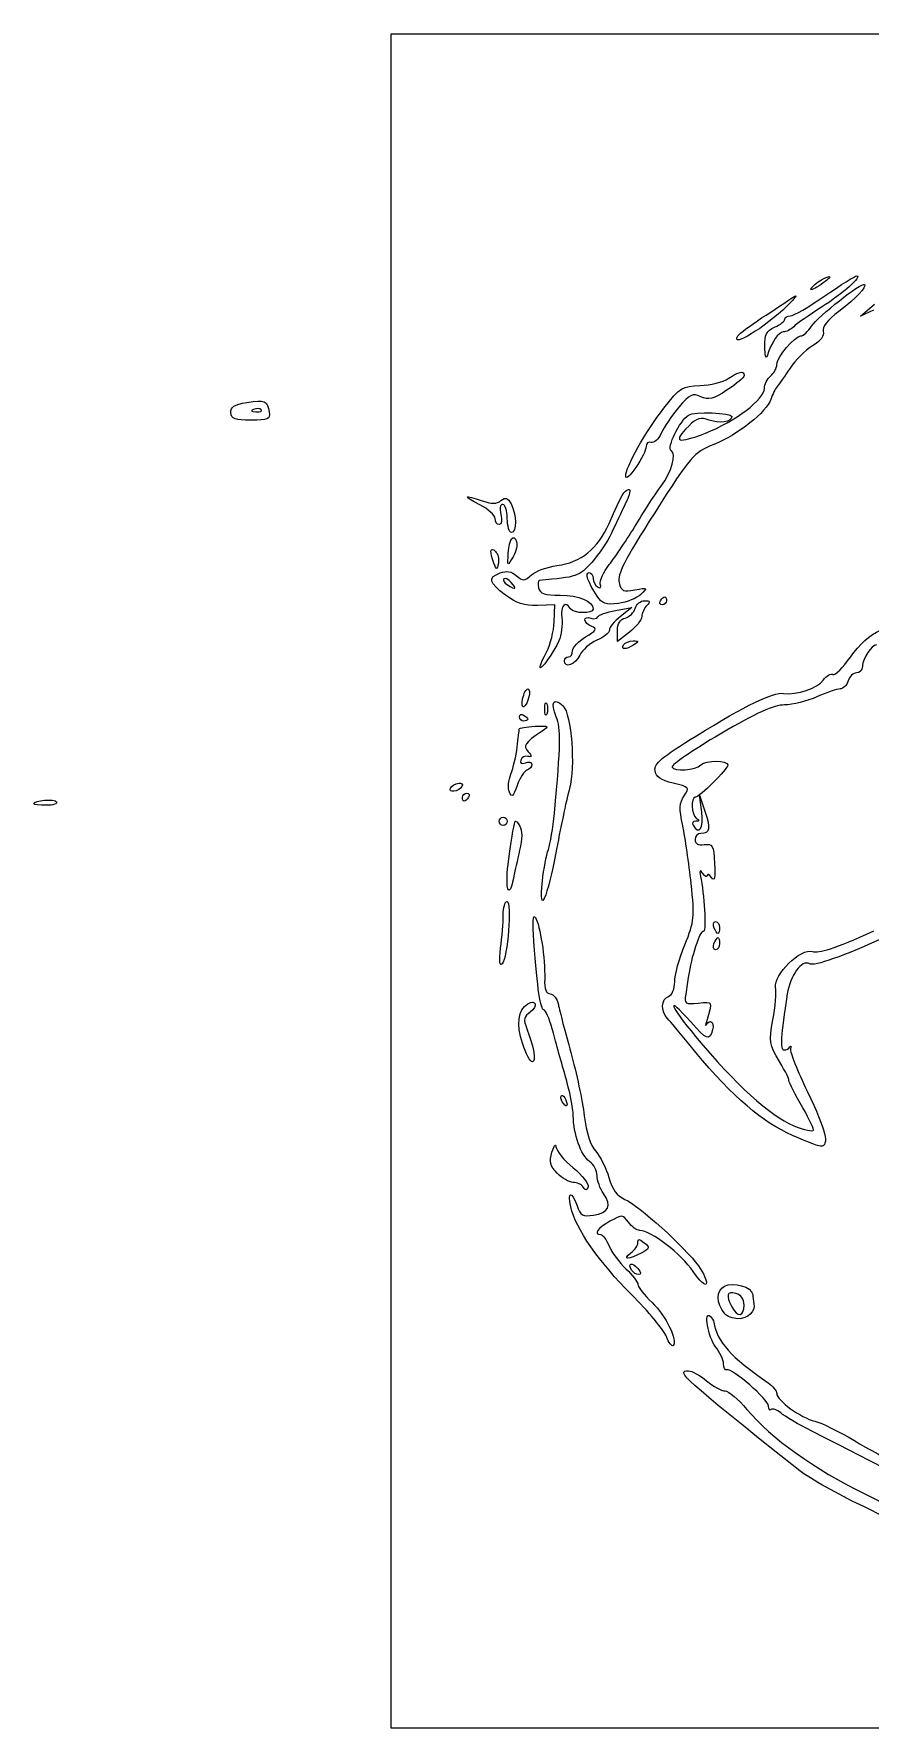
# Model space of a CAD drawing. Extents: x 59 to 440, y 155 to 814.
# Drawn here: x 59.3 to 213.4, y 155.4 to 467.2 of the extents above; entities that cross this region are included whole.
import ezdxf

# ---------------------------------------------------------------- set-up
doc = ezdxf.new("R2010")
doc.units = 0
doc.layers.add('Layer_1', color=7, linetype='CONTINUOUS')

msp = doc.modelspace()

# ---------------------------------------------------------------- linework, layer by layer
at = {"layer": 'Layer_1', "color": 7}
for points in [[(125.144787, 467.199269), (436.955811, 467.199269), (436.955811, 155.388246), (125.144787, 155.388246)], [(202.48685, 420.382602)], [(189.009777, 411.61286)], [(193.950714, 409.590198)], [(95.61346, 397.491732)], [(168.328766, 385.768403)], [(146.701633, 371.610652)], [(147.262102, 366.220545)], [(174.719452, 362.880652)], [(149.353126, 344.816079)], [(148.780891, 341.515219)], [(153.410632, 342.948161)], [(135.999584, 328.127556)], [(138.255137, 326.706832)], [(145.0217, 322.277074)], [(184.597328, 302.713682)], [(184.597396, 299.760746)], [(145.300034, 298.940967)], [(149.309776, 281.421581)], [(190.132157, 233.233087)]]:
    msp.add_lwpolyline(points, close=True, dxfattribs=at)
for points in [[(213.955447, 416.366702), (211.559644, 415.233694), (214.144007, 417.464022)], [(101.211265, 398.023512), (101.211265, 398.02371)], [(146.525624, 378.01423), (146.525372, 378.014287)], [(144.059786, 369.77074), (144.059675, 369.769691)], [(155.143962, 359.00538), (155.254173, 362.143446), (152.058436, 362.024957)], [(163.065872, 363.744454), (163.065872, 363.744567)], [(166.449152, 361.070731), (169.456527, 361.598825), (167.388942, 359.971512)], [(169.038992, 357.103106), (166.825097, 355.385906), (166.825097, 357.356778)], [(167.95264, 354.759987), (167.952889, 354.759987)], [(152.540337, 350.636117), (152.540084, 350.636769)], [(157.051157, 351.807137), (157.051157, 351.807024)], [(146.90075, 327.64303), (146.90092, 327.642917)], [(59.311763, 325.513587), (59.311763, 325.513417)], [(182.333103, 323.940501), (181.920983, 327.078085), (182.91994, 324.125093)], [(146.668269, 314.340945), (146.670769, 314.340945)], [(152.998021, 311.259969), (152.997891, 311.259969)], [(156.644473, 270.649276), (156.64432, 270.649276)], [(160.527722, 254.949165), (160.527722, 254.948939)], [(169.268587, 242.832387), (169.268587, 242.836526)], [(169.425266, 239.643241), (169.425595, 239.643241)], [(186.57337, 231.658101), (186.573634, 231.658101)], [(175.818813, 227.486041), (175.818776, 227.486353)]]:
    msp.add_lwpolyline(points, dxfattribs=at)
for points in [[(202.48685, 420.382602), (203.023247, 421.234809), (205.920839, 422.95371), (205.920839, 422.419663)], [(202.574228, 413.401323), (203.777164, 415.204044), (211.825675, 421.555493), (212.307559, 421.082306)], [(205.920839, 422.419663), (205.920839, 422.249017), (205.033363, 421.538513), (203.948668, 420.840595)], [(210.896447, 422.678154), (212.035785, 422.678154), (208.320741, 419.363036), (204.41717, 416.896356)], [(205.023195, 418.986935), (207.967334, 421.017109), (210.610242, 422.678154), (210.896447, 422.678154)], [(212.307559, 421.082306), (212.766384, 420.631767), (210.878277, 418.648876), (207.588013, 416.125899)], [(193.377291, 414.917376), (195.520805, 416.324069), (198.120487, 418.04263), (199.154276, 418.736296)], [(199.154276, 418.736296), (200.188069, 419.429962), (199.680503, 418.681587), (198.026481, 417.072387)], [(198.660453, 415.295717), (199.215839, 415.295717), (202.079092, 416.956791), (205.023195, 418.986935)], [(203.948668, 420.840595), (202.863974, 420.142791), (202.206158, 419.936655), (202.48685, 420.382602)], [(198.026481, 417.072387), (194.015166, 413.170696), (187.511879, 409.233061), (189.009777, 411.61286)], [(189.009777, 411.61286), (189.268551, 412.023628), (191.233712, 413.510683), (193.377291, 414.917376)], [(197.650607, 414.676006), (197.650607, 415.016844), (198.105035, 415.295717), (198.660453, 415.295717)], [(204.41717, 416.896356), (202.142823, 415.459219), (199.834954, 413.846759), (199.288522, 413.313052)], [(207.588013, 416.125899), (205.478382, 414.508224), (204.493164, 413.239493), (204.730696, 412.446104)], [(193.950714, 409.590198), (193.902157, 411.872854), (194.230154, 412.525899), (195.770962, 413.215342)], [(197.348, 412.342753), (196.468498, 412.342753), (195.264643, 410.545219), (194.381629, 407.913335)], [(195.770962, 413.215342), (196.804752, 413.677843), (197.650607, 414.33514), (197.650607, 414.676006)], [(196.17065, 406.342517), (196.197012, 407.730501), (199.462388, 411.604356), (200.604549, 411.604356)], [(199.288522, 413.313052), (198.742056, 412.77943), (197.868849, 412.342753), (197.348, 412.342753)], [(200.604549, 411.604356), (201.02838, 411.604356), (201.914705, 412.412939), (202.574228, 413.401323)], [(204.730696, 412.446104), (204.965858, 411.661106), (204.257013, 410.715978), (202.715657, 409.758746)], [(194.381629, 407.913335), (194.177279, 407.304255), (193.983384, 408.059036), (193.950714, 409.590198)], [(202.715657, 409.758746), (201.407992, 408.946734), (199.570136, 407.11955), (198.63146, 405.698457)], [(195.019143, 404.221975), (195.639406, 404.72742), (196.157563, 405.681647), (196.17065, 406.342517)], [(198.63146, 405.698457), (197.692753, 404.277307), (196.621997, 402.75686), (196.251894, 402.319644)], [(175.376021, 398.315934), (178.38379, 402.147468), (178.759108, 402.382176), (182.037563, 402.481332)], [(182.037563, 402.481332), (183.948401, 402.538592), (186.288313, 403.120488), (187.237451, 403.773279)], [(190.132157, 404.319969), (190.132157, 403.967877), (188.734527, 402.7716), (187.026355, 401.661638)], [(187.237451, 403.773279), (189.161603, 405.096661), (190.132157, 405.27995), (190.132157, 404.319969)], [(193.891382, 401.974356), (193.891382, 402.705099), (194.398883, 403.716529), (195.019143, 404.221975)], [(196.251894, 402.319644), (195.881822, 401.882428), (195.348674, 400.812009), (195.067063, 399.940923)], [(95.61346, 397.491732), (95.53015, 398.573178), (96.185605, 398.988765), (98.561203, 399.361805)], [(98.561203, 399.361805), (101.92284, 399.889616), (102.349324, 399.703011), (102.682593, 397.558658)], [(182.169513, 400.426866), (180.624189, 401.118236), (180.147915, 400.88846), (178.115329, 398.471187)], [(187.026355, 401.661638), (184.451604, 399.988573), (183.621132, 399.777449), (182.169513, 400.426866)], [(183.012647, 393.716381), (188.494767, 395.852117), (193.891382, 399.948605), (193.891382, 401.974356)], [(195.067063, 399.940923), (194.32338, 397.639928), (189.027816, 393.45205), (184.565809, 391.636091)], [(99.314595, 396.101254), (96.333233, 396.101254), (95.701952, 396.338513), (95.61346, 397.491732)], [(99.770241, 398.08182), (99.170444, 397.845978), (99.348576, 397.671222), (100.224473, 397.635761)], [(102.682593, 397.558658), (102.881018, 396.279751), (102.468747, 396.101254), (99.314595, 396.101254)], [(101.211265, 398.02371), (100.961334, 398.269191), (100.312965, 398.295269), (99.770241, 398.08182)], [(100.224473, 397.635761), (101.017029, 397.60628), (101.461093, 397.77806), (101.211265, 398.023512)], [(168.328766, 385.768403), (168.328766, 387.513468), (171.931408, 393.927846), (175.376021, 398.315934)], [(178.115329, 398.471187), (176.848631, 396.964687), (175.397409, 394.81475), (174.890497, 393.693534)], [(176.687949, 390.510652), (175.85879, 391.013858), (178.297396, 395.991326), (179.881455, 397.029232)], [(179.881455, 397.029232), (180.937945, 397.721395), (187.876604, 397.510951), (187.876604, 396.786586)], [(183.696732, 396.118063), (182.108245, 396.711071), (181.474404, 396.526167), (179.94407, 395.023493)], [(187.876604, 396.786586), (187.876604, 395.774986), (185.593759, 395.409827), (183.696732, 396.118063)], [(174.890497, 393.693534), (174.383589, 392.57229), (173.545639, 391.814391), (173.028402, 392.009301)], [(179.94407, 395.023493), (176.931317, 392.065285), (177.811807, 391.690233), (183.012647, 393.716381)], [(172.087957, 391.24029), (172.087957, 390.62245), (171.242169, 388.894762), (170.208346, 387.400876)], [(173.028402, 392.009301), (172.511164, 392.204324), (172.087957, 391.858214), (172.087957, 391.24029)], [(184.565809, 391.636091), (180.846468, 390.122391), (180.440121, 389.653115), (173.679922, 379.064608)], [(174.828835, 383.920469), (176.844008, 386.620271), (177.758246, 389.861178), (176.687949, 390.510652)], [(170.208346, 387.400876), (169.174585, 385.907102), (168.328766, 385.172447), (168.328766, 385.768403)], [(170.249312, 376.907216), (171.858855, 379.546384), (173.919651, 382.702394), (174.828835, 383.920469)], [(141.450613, 380.547893), (138.256415, 382.203666), (138.421984, 382.455496), (141.918032, 381.258765)], [(144.270045, 377.996655), (144.270045, 378.596041), (143.001283, 379.744016), (141.450613, 380.547893)], [(141.918032, 381.258765), (143.69449, 380.650734), (144.571275, 380.662809), (145.361072, 381.306387)], [(145.692014, 380.59818), (145.178546, 380.59818), (145.039774, 379.889745), (145.330404, 378.752542)], [(145.361072, 381.306387), (146.199447, 381.989594), (146.588607, 381.861836), (147.224974, 380.694274)], [(146.525372, 378.014287), (146.525372, 379.435436), (146.150382, 380.59818), (145.692014, 380.59818)], [(147.224974, 380.694274), (148.239383, 378.833046), (148.273328, 375.430394), (147.277443, 375.430394)], [(165.271839, 377.077946), (167.75843, 382.688476), (167.974739, 383.065909), (168.870807, 383.359153)], [(168.323063, 380.819282), (167.576131, 379.276441), (166.39996, 376.794028), (165.709278, 375.302721)], [(168.870807, 383.359153), (169.316382, 383.50542), (169.069912, 382.362094), (168.323063, 380.819282)], [(145.036199, 376.906961), (144.614829, 376.906961), (144.270045, 377.397326), (144.270045, 377.996655)], [(145.330404, 378.752542), (145.602643, 377.688274), (145.478004, 376.906961), (145.036199, 376.906961)], [(147.277443, 375.430394), (146.863947, 375.430394), (146.525624, 376.593109), (146.525624, 378.01423)], [(173.679922, 379.064608), (168.07733, 370.289112), (166.752411, 367.694702), (167.12642, 366.231458)], [(146.701633, 371.610652), (146.864625, 374.238), (147.633452, 375.292715), (148.245024, 373.727877)], [(155.67728, 369.332419), (160.087989, 369.90343), (163.208455, 372.422551), (165.271839, 377.077946)], [(165.709278, 375.302721), (165.018597, 373.811414), (163.380124, 371.398422), (162.068196, 369.940422)], [(165.303615, 369.524806), (166.414187, 370.945871), (168.639766, 374.267991), (170.249312, 376.907216)], [(144.059675, 369.769691), (143.221921, 371.861178), (143.358497, 372.929641), (144.340447, 371.965578)], [(144.340447, 371.965578), (144.792746, 371.521474), (145.036477, 370.541424), (144.882091, 369.787748)], [(147.583959, 370.963672), (146.550954, 369.158117), (146.549611, 369.159109), (146.701633, 371.610652)], [(148.245024, 373.727877), (148.450337, 373.202164), (148.152869, 371.958321), (147.583959, 370.963672)], [(146.190501, 363.907672), (143.083483, 366.234576), (142.871766, 367.116123), (145.209875, 367.990583)], [(144.882091, 369.787748), (144.611495, 368.466009), (144.581978, 368.465443), (144.059786, 369.77074)], [(145.209875, 367.990583), (146.402708, 368.436699), (147.289462, 368.287087), (148.217216, 367.483238)], [(150.978297, 367.626954), (151.773216, 368.333348), (153.887769, 369.100743), (155.67728, 369.332419)], [(162.068196, 369.940422), (159.725265, 367.336687), (159.355261, 367.209128), (152.422736, 366.613795)], [(163.065872, 363.744567), (161.360912, 366.344731), (160.775254, 368.048324), (161.586405, 368.048324)], [(161.586405, 368.048324), (161.986618, 368.048324), (162.313985, 367.569609), (162.313985, 366.98451)], [(163.648545, 365.915339), (163.448476, 366.479433), (164.193009, 368.103657), (165.303615, 369.524806)], [(145.876116, 366.918633), (145.636333, 366.683357), (145.938762, 366.182447), (146.547116, 365.804731)], [(147.262102, 366.220545), (146.739056, 366.839433), (146.115351, 367.15354), (145.876116, 366.918633)], [(146.547116, 365.804731), (148.138787, 364.816403), (148.346734, 364.937301), (147.262102, 366.220545)], [(148.217216, 367.483238), (149.407328, 366.452079), (149.670998, 366.465883), (150.978297, 367.626954)], [(152.422736, 366.613795), (152.151177, 366.593953), (152.089367, 365.970898), (152.284632, 365.236951)], [(152.284632, 365.236951), (152.565715, 364.181159), (153.401703, 363.902428), (156.286077, 363.902428)], [(162.313985, 366.98451), (162.313985, 366.399439), (162.696257, 365.688765), (163.163384, 365.405272)], [(163.163384, 365.405272), (163.681311, 365.09108), (163.870662, 365.289619), (163.648545, 365.915339)], [(167.12642, 366.231458), (167.540508, 364.611487), (167.878928, 364.453228), (170.026211, 364.874882)], [(170.026211, 364.874882), (172.353399, 365.331912), (172.400301, 365.29645), (171.124223, 364.043424)], [(152.058436, 362.024957), (149.621536, 361.934532), (148.2282, 362.381499), (146.190501, 363.907672)], [(156.286077, 363.902428), (159.709637, 363.902428), (162.314271, 362.783792), (162.314271, 361.313348)], [(158.179136, 361.40349), (157.202714, 362.954835), (156.323401, 362.041569), (156.579826, 359.742472)], [(166.992469, 362.379572), (164.665281, 362.084032), (164.003596, 362.314658), (163.065872, 363.744454)], [(171.124223, 364.043424), (170.391098, 363.323622), (168.531758, 362.57485), (166.992469, 362.379572)], [(170.06849, 361.472372), (170.274484, 362.246939), (171.05036, 362.880652), (171.792045, 362.880652)], [(172.23834, 361.99474), (171.742156, 361.507493), (171.317378, 360.593915), (171.294517, 359.964539)], [(171.792045, 362.880652), (172.840856, 362.880652), (172.940074, 362.683644), (172.23834, 361.99474)], [(175.051114, 362.142397), (174.613181, 362.142397), (174.464014, 362.474391), (174.719452, 362.880652)], [(174.719452, 362.880652), (174.975279, 363.286658), (175.333286, 363.61885), (175.515647, 363.61885)], [(175.847309, 362.880652), (175.847309, 362.474561), (175.489016, 362.142397), (175.051114, 362.142397)], [(175.515647, 363.61885), (175.698028, 363.61885), (175.847309, 363.286517), (175.847309, 362.880652)], [(153.787003, 353.50475), (154.472831, 354.804151), (155.083448, 357.279449), (155.143962, 359.00538)], [(156.579826, 359.742472), (156.727426, 358.422832), (156.484043, 356.512677), (156.039593, 355.497562)], [(162.314271, 361.313348), (162.314271, 360.417232), (158.751054, 360.495156), (158.179136, 361.40349)], [(160.810316, 359.347408), (160.810316, 359.753443), (161.295973, 359.90263), (161.889503, 359.67909)], [(162.083869, 358.129276), (161.383445, 358.393465), (160.810316, 358.941317), (160.810316, 359.347408)], [(161.889503, 359.67909), (162.483097, 359.455153), (163.075153, 359.558334), (163.205266, 359.907562)], [(163.205266, 359.907562), (163.335489, 360.256819), (164.7951, 360.780236), (166.449152, 361.070731)], [(167.388942, 359.971512), (166.251801, 359.076444), (165.321391, 357.950976), (165.321391, 357.470532)], [(166.825097, 357.356778), (166.825097, 358.674945), (167.300025, 359.449597), (168.259297, 359.695899)], [(168.259297, 359.695899), (169.048015, 359.898576), (169.862185, 360.697861), (170.06849, 361.472372)], [(171.294517, 359.964539), (171.274958, 359.335191), (170.256657, 358.047553), (169.038992, 357.103106)], [(156.039593, 355.497562), (155.1471, 353.458828), (152.540337, 349.837257), (152.540337, 350.636117)], [(158.554828, 353.663433), (158.554828, 354.278494), (159.635358, 355.426951), (160.956108, 356.215578)], [(163.009721, 355.592239), (161.7383, 355.039597), (160.330666, 353.795839), (159.881678, 352.828205)], [(160.956108, 356.215578), (162.936907, 357.398391), (163.134354, 357.733474), (162.083869, 358.129276)], [(165.321391, 357.470532), (165.321391, 356.990117), (164.281139, 356.144854), (163.009721, 355.592239)], [(167.952889, 354.759987), (168.208716, 355.166022), (168.989632, 355.49314), (169.68884, 355.486904)], [(169.68884, 355.486904), (170.78449, 355.4784), (170.804333, 355.376636), (169.832188, 354.759987)], [(209.728202, 352.506189), (211.350572, 354.84069), (213.314278, 356.595335), (215.283073, 357.469739)], [(152.540084, 350.636769), (152.540084, 350.914564), (153.101208, 352.205263), (153.787003, 353.50475)], [(159.881678, 352.828205), (159.078104, 351.09652), (157.051157, 350.365323), (157.051157, 351.807137)], [(157.051157, 351.807024), (157.051157, 352.213087), (157.389316, 352.54525), (157.802975, 352.54525)], [(157.802975, 352.54525), (158.216474, 352.54525), (158.554828, 353.048457), (158.554828, 353.663433)], [(169.832188, 354.759987), (168.359839, 353.825632), (167.364522, 353.825632), (167.95264, 354.759987)], [(206.510786, 349.324781), (206.900141, 349.088372), (208.347953, 350.52018), (209.728202, 352.506189)], [(214.54835, 354.761632), (213.635061, 354.761632), (211.984651, 352.291663), (211.958643, 350.885849)], [(204.734324, 348.256261), (205.322083, 349.080265), (206.121492, 349.561077), (206.510786, 349.324781)], [(210.857644, 349.593987), (210.265231, 349.593987), (209.56576, 348.929546), (209.303266, 348.117506)], [(211.958643, 350.885849), (211.942202, 350.175317), (211.450059, 349.593987), (210.857644, 349.593987)], [(149.353038, 344.816079), (149.548516, 345.818891), (149.975235, 346.639294), (150.301848, 346.639294)], [(150.301848, 346.639294), (150.99889, 346.639294), (150.358938, 343.818624), (149.550588, 343.328117)], [(197.409328, 345.822576), (199.879058, 345.477118), (203.644185, 346.728076), (204.734324, 348.256261)], [(207.831053, 346.641024), (207.283799, 346.641024), (205.36122, 345.983896), (203.558652, 345.180728)], [(209.303266, 348.117506), (209.040551, 347.305436), (208.378338, 346.641024), (207.831053, 346.641024)], [(149.550588, 343.328117), (149.246541, 343.143865), (149.157819, 343.813294), (149.353126, 344.816079)], [(153.410632, 342.948161), (153.410632, 343.963219), (153.581505, 344.378494), (153.789857, 343.870951)], [(153.789857, 343.870951), (153.99877, 343.36338), (153.99877, 342.532857), (153.789857, 342.025342)], [(155.529156, 341.51502), (154.419432, 344.1456), (155.088105, 345.191839), (156.802836, 343.508117)], [(156.802836, 343.508117), (158.336025, 342.002636), (159.094108, 332.188186), (157.976484, 328.314076)], [(181.371339, 338.028009), (190.553187, 343.687635), (195.496554, 346.090082), (197.409328, 345.822576)], [(197.579957, 343.704274), (195.585676, 343.690101), (192.488207, 342.287178), (185.745489, 338.335795)], [(203.558652, 345.180728), (201.756022, 344.377587), (199.06562, 343.713203), (197.579957, 343.704274)], [(148.780891, 341.515219), (148.780891, 341.945206), (149.119084, 342.091729), (149.53271, 341.840608)], [(149.53271, 340.733424), (149.119214, 340.733424), (148.780891, 341.08526), (148.780891, 341.515219)], [(149.53271, 341.840608), (149.946239, 341.589742), (150.284597, 341.237792), (150.284597, 341.058784)], [(150.284597, 341.058784), (150.284597, 340.879635), (149.946403, 340.733424), (149.53271, 340.733424)], [(151.603676, 339.763124), (154.218674, 339.890117), (154.312347, 339.826054), (152.916029, 338.865506)], [(153.789857, 342.025342), (153.581255, 341.517827), (153.410632, 341.932932), (153.410632, 342.948161)], [(155.203132, 323.753499), (156.38383, 336.498123), (156.436407, 339.364006), (155.529156, 341.51502)], [(148.335877, 335.934822), (148.521518, 337.558989), (148.699358, 339.053924), (148.730681, 339.256913)], [(148.730681, 339.256913), (148.760189, 339.460157), (150.05484, 339.687723), (151.603676, 339.763124)], [(152.916029, 338.865506), (149.649707, 336.617915), (149.398498, 336.244932), (150.373845, 335.091033)], [(173.740915, 331.607225), (173.55397, 332.894608), (174.95274, 334.071553), (181.371339, 338.028009)], [(185.745489, 338.335795), (180.722256, 335.392072), (176.729241, 332.651367), (176.872113, 332.245332)], [(147.176107, 330.96498), (147.628174, 332.074346), (148.150106, 334.31074), (148.335877, 335.934822)], [(150.317748, 334.232164), (149.782535, 334.356321), (149.189496, 334.042809), (148.999887, 333.535039)], [(150.373845, 335.091033), (151.101522, 334.230038), (151.089945, 334.052646), (150.317748, 334.232164)], [(146.90092, 327.642917), (146.600478, 328.360762), (146.723783, 329.855698), (147.176107, 330.96498)], [(150.148276, 331.706976), (149.659866, 331.547102), (148.852386, 330.273723), (148.353908, 328.877121)], [(148.999887, 333.535039), (148.779153, 332.94342), (149.082545, 332.772917), (149.845706, 333.06035)], [(149.845706, 333.06035), (150.500506, 333.307247), (151.036277, 333.168917), (151.036277, 332.753357)], [(151.036277, 332.753357), (151.036277, 332.337742), (150.636685, 331.866907), (150.148276, 331.706976)], [(177.070045, 329.29268), (174.775462, 329.839115), (173.910356, 330.440542), (173.740915, 331.607225)], [(176.872113, 332.245332), (177.181081, 331.366961), (181.179082, 331.68155), (182.199424, 332.664548)], [(187.123966, 332.650375), (187.123966, 331.882639), (181.925325, 326.708929), (181.153891, 326.708929)], [(182.199424, 332.664548), (183.136428, 333.567298), (187.123966, 333.555477), (187.123966, 332.650375)], [(135.999584, 328.127528), (135.999584, 328.477351), (136.507082, 328.954819), (137.127376, 329.188535)], [(137.127376, 327.916375), (136.507082, 327.682517), (135.999584, 327.777761), (135.999584, 328.127556)], [(137.127376, 329.188535), (137.747605, 329.422394), (138.255106, 329.32715), (138.255106, 328.977354)], [(138.255106, 328.977354), (138.255106, 328.627559), (137.747605, 328.150091), (137.127376, 327.916375)], [(138.255106, 326.706832), (138.255106, 327.112894), (138.613433, 327.445115), (139.051332, 327.445115)], [(139.051332, 327.445115), (139.489234, 327.445115), (139.638436, 327.112753), (139.382994, 326.706832)], [(148.353908, 328.877121), (147.615571, 326.808482), (147.346223, 326.579754), (146.90075, 327.64303)], [(157.976484, 328.314076), (157.545703, 326.820841), (156.474652, 321.785575), (155.596394, 317.124539)], [(179.091184, 326.960362), (180.123109, 328.484778), (180.034716, 328.586712), (177.070045, 329.29268)], [(59.311763, 325.513417), (59.311763, 326.139874), (63.134878, 326.464328), (63.509182, 325.869591)], [(61.611661, 325.230406), (60.346701, 325.230406), (59.311763, 325.357398), (59.311763, 325.513587)], [(63.509182, 325.869591), (63.730568, 325.518009), (62.876588, 325.230406), (61.611661, 325.230406)], [(138.586802, 325.968605), (138.404421, 325.968605), (138.255137, 326.300939), (138.255137, 326.706832)], [(139.382994, 326.706832), (139.127168, 326.300825), (138.769129, 325.968605), (138.586802, 325.968605)], [(178.837654, 321.423562), (178.16701, 324.627647), (178.214539, 325.664872), (179.091184, 326.960362)], [(181.153891, 326.708929), (180.267795, 326.708929), (180.419094, 323.436699), (181.331651, 322.867191)], [(145.0217, 322.277074), (145.0217, 322.683052), (145.359859, 323.015301), (145.773485, 323.015301)], [(145.773485, 321.538791), (145.360023, 321.538791), (145.0217, 321.871096), (145.0217, 322.277074)], [(145.773485, 323.015301), (146.187017, 323.015301), (146.525372, 322.682967), (146.525372, 322.277074)], [(146.525372, 322.277074), (146.525372, 321.870983), (146.187213, 321.538791), (145.773485, 321.538791)], [(146.670769, 314.340945), (147.196242, 318.545546), (147.643226, 321.305471), (147.955932, 322.277074)], [(147.955932, 322.277074), (148.021214, 322.480035), (148.407347, 322.086302), (148.813855, 321.402047)], [(148.813855, 321.402047), (149.298987, 320.585443), (149.295249, 319.063266), (148.800532, 316.972602)], [(154.087146, 317.109402), (154.45643, 318.12446), (154.958615, 321.114331), (155.203132, 323.753499)], [(180.386093, 310.836699), (179.988372, 314.490983), (179.291591, 319.255087), (178.837654, 321.423562)], [(181.252933, 322.290794), (180.711652, 322.285124), (180.477862, 321.947291), (180.733397, 321.541228)], [(180.733397, 321.541228), (181.87867, 319.721698), (182.721212, 320.985411), (182.333103, 323.940501)], [(181.331651, 322.867191), (182.015184, 322.440605), (181.995866, 322.299326), (181.252933, 322.290794)], [(182.91994, 324.125093), (184.006933, 320.911795), (183.855237, 320.064775), (182.19272, 320.064775)], [(182.19272, 320.064775), (181.596864, 320.064775), (181.109373, 319.545581), (181.109373, 318.911017)], [(181.109373, 318.911017), (181.109373, 318.138293), (181.66794, 317.833512), (182.800979, 317.988227)], [(182.800979, 317.988227), (184.339219, 318.197991), (184.511217, 317.884479), (184.697419, 314.527975)], [(148.800532, 316.972602), (148.388051, 315.220677), (147.869563, 312.873704), (147.648336, 311.75708)], [(155.596394, 317.124539), (153.88494, 308.041455), (152.285431, 304.431335), (152.998021, 311.259969)], [(152.997891, 311.259969), (153.227497, 313.462035), (153.717829, 316.094287), (154.087146, 317.109402)], [(147.648336, 311.75708), (146.862768, 307.792176), (146.100847, 309.800976), (146.668269, 314.340945)], [(182.555875, 312.682365), (181.962244, 313.518841), (181.876113, 313.247934), (182.204005, 311.574983)], [(183.36486, 312.313266), (183.351538, 311.907203), (182.988164, 312.073172), (182.555875, 312.682365)], [(184.145051, 311.944167), (183.728633, 312.553219), (183.37752, 312.719301), (183.36486, 312.313266)], [(184.697419, 314.527975), (184.845331, 311.858674), (184.690899, 311.143323), (184.145051, 311.944167)], [(179.231338, 299.570797), (180.997398, 303.917301), (181.066212, 304.588176), (180.386093, 310.836699)], [(182.204005, 311.574983), (182.947428, 307.781802), (183.206015, 301.618006), (182.606448, 301.98189)], [(146.481616, 307.512283), (147.406844, 307.512283), (146.582955, 297.051534), (145.580465, 296.069499)], [(145.773485, 305.03143), (145.773485, 306.39583), (146.092294, 307.512283), (146.481616, 307.512283)], [(145.30013, 298.940967), (145.560237, 300.926268), (145.773485, 303.66703), (145.773485, 305.03143)], [(151.407797, 300.129817), (151.134905, 303.722589), (151.235904, 305.277817), (151.69479, 304.559235)], [(151.69479, 304.559235), (152.573114, 303.183808), (153.51402, 296.996372), (153.4068, 293.301099)], [(184.597362, 302.713682), (184.359223, 303.322706), (184.492395, 303.821008), (184.892879, 303.821008)], [(185.325596, 301.606328), (185.162916, 301.606328), (184.835384, 302.104602), (184.597328, 302.713682)], [(184.892879, 303.821008), (185.293454, 303.821008), (185.621117, 303.322706), (185.621117, 302.713682)], [(185.621117, 302.713682), (185.621117, 302.104602), (185.487945, 301.606328), (185.325596, 301.606328)], [(153.264745, 287.579679), (152.634677, 287.579679), (152.071257, 291.387572), (151.407797, 300.129817)], [(177.353464, 292.718835), (177.353464, 293.945471), (178.198532, 297.028743), (179.231338, 299.570797)], [(182.606448, 301.98189), (182.065496, 302.310142), (180.315244, 297.043483), (179.906372, 293.857228)], [(184.89291, 298.653364), (184.492406, 298.653364), (184.359404, 299.151694), (184.597396, 299.760746)], [(184.597362, 299.760746), (184.8355, 300.369742), (185.163109, 300.868072), (185.325627, 300.868072)], [(185.621148, 299.760746), (185.621148, 299.151694), (185.293488, 298.653364), (184.89291, 298.653364)], [(185.325627, 300.868072), (185.488308, 300.868072), (185.621148, 300.369742), (185.621148, 299.760746)], [(216.55048, 301.12869), (208.386774, 297.412072), (203.055168, 295.531115), (202.1835, 296.060088)], [(202.714744, 298.34932), (204.034051, 297.938183), (206.540912, 298.766608), (214.060833, 302.098847)], [(145.580465, 296.069499), (145.076868, 295.576271), (144.983852, 296.52908), (145.300034, 298.940967)], [(195.948213, 291.729855), (195.502408, 294.019739), (200.601439, 299.007921), (202.714744, 298.34932)], [(202.1835, 296.060088), (200.821456, 296.886614), (198.621238, 293.916189), (198.091074, 290.535109)], [(153.4068, 293.301099), (153.34971, 291.331757), (153.642614, 290.532699), (154.422615, 290.532699)], [(179.906372, 293.857228), (179.802057, 293.045159), (179.57507, 291.518617), (179.40153, 290.464951)], [(154.422615, 290.532699), (155.02553, 290.532699), (155.704535, 289.619093), (155.9315, 288.502583)], [(176.03742, 285.972832), (174.751931, 287.308602), (174.854792, 289.547348), (176.225669, 290.06382)], [(180.315754, 285.350797), (175.659148, 290.636759), (176.388993, 288.459581), (181.219431, 282.655049)], [(176.225669, 290.06382), (176.883752, 290.311569), (177.353464, 291.417562), (177.353464, 292.718835)], [(179.40153, 290.464951), (179.106009, 288.670422), (179.251294, 288.567014), (181.696538, 288.831572)], [(195.462099, 285.74246), (195.908726, 288.114718), (196.127493, 290.80902), (195.948213, 291.729855)], [(198.091074, 290.535109), (196.875904, 282.785896), (196.7267, 280.199679), (197.49469, 280.199679)], [(149.309776, 281.421581), (148.144689, 284.896573), (148.510006, 287.610208), (150.288202, 288.689301)], [(150.743849, 287.179172), (149.556623, 286.326765), (149.455108, 285.826025), (150.120043, 284.101994)], [(150.288202, 288.689301), (151.795086, 289.603729), (152.209208, 288.23125), (150.743849, 287.179172)], [(154.785436, 284.07308), (154.270035, 286.001717), (153.585748, 287.579679), (153.264745, 287.579679)], [(155.9315, 288.502583), (156.15847, 287.385959), (157.188424, 283.436532), (158.220349, 279.726094)], [(181.696538, 288.831572), (184.437125, 289.128076), (184.383269, 289.252488), (183.197452, 285.367493)], [(150.120043, 284.101994), (151.40281, 280.775934), (151.868358, 277.982617), (151.139863, 277.982617)], [(157.190885, 275.51605), (156.383306, 278.293805), (155.300873, 282.144444), (154.785436, 284.07308)], [(179.957659, 281.306069), (178.318429, 283.335704), (176.554335, 285.435694), (176.03742, 285.972832)], [(184.337631, 283.891011), (183.786083, 281.819962), (183.256971, 282.012094), (180.315754, 285.350797)], [(183.197452, 285.367493), (183.011471, 284.758413), (183.001323, 284.509276), (183.177893, 284.813773)], [(183.177893, 284.813773), (183.845058, 285.985162), (184.711706, 285.295521), (184.337631, 283.891011)], [(196.669298, 278.046113), (194.761644, 281.242318), (194.694965, 281.667515), (195.462099, 285.74246)], [(151.139863, 277.982617), (150.767493, 277.982617), (149.943943, 279.530135), (149.309776, 281.421581)], [(198.0076, 264.967739), (192.681632, 267.493436), (186.850596, 272.77149), (179.957659, 281.306069)], [(181.219431, 282.655049), (188.45886, 273.955663), (194.985434, 268.014699), (199.185474, 266.300787)], [(197.49469, 280.199679), (197.926325, 280.199679), (198.421393, 280.449128), (198.594867, 280.75337)], [(198.594867, 280.75337), (198.768376, 281.058066), (198.808061, 280.894252), (198.683422, 280.390394)], [(158.220349, 279.726094), (159.252236, 276.015657), (160.365566, 270.785197), (160.694476, 268.102828)], [(198.368745, 274.66302), (198.54455, 274.66302), (197.779839, 276.185424), (196.669298, 278.046113)], [(198.683422, 280.390394), (198.558782, 279.886167), (199.967471, 276.341414), (201.814021, 272.513169)], [(158.671789, 268.133641), (158.665269, 269.41629), (157.998523, 272.738381), (157.190885, 275.51605)], [(200.482413, 270.429279), (199.144083, 272.757827), (198.192977, 274.66302), (198.368745, 274.66302)], [(156.64432, 270.649276), (156.371428, 271.082324), (156.309934, 271.594998), (156.507208, 271.78852)], [(156.507208, 271.78852), (156.704329, 271.982126), (157.065905, 271.627795), (157.310751, 271.00114)], [(201.814021, 272.513169), (205.230495, 265.429871), (205.934723, 262.481924), (204.210281, 262.481924)], [(157.310751, 271.00114), (157.819105, 269.700293), (157.38618, 269.471509), (156.644473, 270.649276)], [(202.915803, 265.487074), (202.915803, 265.876781), (201.820774, 268.100731), (200.482413, 270.429279)], [(161.677324, 259.669304), (160.089395, 260.772548), (158.690092, 264.713386), (158.671789, 268.133641)], [(160.694476, 268.102828), (161.086717, 264.903846), (161.812261, 262.65291), (162.803251, 261.560778)], [(199.185474, 266.300787), (201.237182, 265.463603), (202.915803, 265.097367), (202.915803, 265.487074)], [(154.75254, 261.397219), (155.118643, 262.601575), (155.447289, 263.031449), (155.482809, 262.352523)], [(155.482809, 262.352523), (155.518554, 261.673625), (156.936229, 259.950926), (158.633612, 258.524306)], [(204.210281, 262.481924), (203.681727, 262.481924), (200.890531, 263.600532), (198.0076, 264.967739)], [(155.700102, 257.521465), (154.384075, 258.896948), (154.209521, 259.61091), (154.75254, 261.397219)], [(163.065872, 257.065115), (163.065872, 257.966872), (162.441051, 259.138715), (161.677324, 259.669304)], [(162.803251, 261.560778), (163.634247, 260.644989), (164.728159, 258.468576), (165.234214, 256.724249)], [(158.641517, 255.835417), (157.910984, 255.835417), (156.587315, 256.59411), (155.700102, 257.521465)], [(158.633612, 258.524306), (160.331026, 257.097657), (161.577091, 255.510142), (161.4027, 254.996504)], [(160.527722, 254.948939), (160.220721, 255.436498), (159.372017, 255.835417), (158.641517, 255.835417)], [(164.260672, 253.750677), (163.603545, 254.671909), (163.065872, 256.163443), (163.065872, 257.065115)], [(165.234214, 256.724249), (165.895903, 254.443578), (166.723716, 253.313433), (168.181367, 252.700838)], [(158.200138, 251.310926), (157.556591, 254.188233), (158.37495, 254.346576), (159.372573, 251.537698)], [(161.4027, 254.996504), (161.159686, 254.280359), (160.955518, 254.269219), (160.527722, 254.949165)], [(162.400541, 249.784441), (165.206103, 250.188775), (165.838958, 251.538151), (164.260672, 253.750677)], [(168.181367, 252.700838), (170.646806, 251.664633), (179.322335, 243.838006), (181.724893, 240.482466)], [(169.377151, 235.197241), (163.480776, 241.05977), (159.071185, 247.417087), (158.200138, 251.310926)], [(159.372573, 251.537698), (160.008939, 249.745153), (160.431191, 249.500665), (162.400541, 249.784441)], [(168.848402, 248.475572), (167.807786, 249.934394), (167.715819, 249.939354), (165.427203, 248.659824)], [(165.427203, 248.659824), (163.1625, 247.394013), (162.350691, 246.237959), (163.726512, 246.237959)], [(170.965182, 246.976554), (170.389069, 246.976554), (169.43652, 247.651115), (168.848402, 248.475572)], [(180.745909, 239.444277), (178.619057, 242.599975), (172.936108, 246.976554), (170.965182, 246.976554)], [(163.726512, 246.237959), (164.089857, 246.237959), (164.791103, 245.280387), (165.284824, 244.109991)], [(165.284824, 244.109991), (165.778549, 242.939565), (167.172931, 241.050246), (168.383412, 239.91154)], [(169.268587, 242.836526), (169.992198, 243.375931), (170.584319, 244.236529), (170.584319, 244.749033)], [(170.584319, 244.749033), (170.584319, 245.487118), (170.829658, 245.481165), (171.762951, 244.719553)], [(171.762951, 244.719553), (172.813306, 243.863546), (172.751907, 243.655739), (171.199037, 242.80971)], [(171.199037, 242.80971), (168.91403, 241.564762), (167.587475, 241.582677), (169.268587, 242.832387)], [(169.425595, 239.643241), (168.616412, 240.928866), (169.538074, 241.201077), (170.569199, 239.981046)], [(181.724893, 240.482466), (182.68338, 239.143861), (183.333291, 237.653291), (183.169196, 237.169984)], [(168.383412, 239.91154), (169.593891, 238.772778), (170.584288, 237.470088), (170.584288, 237.016658)], [(170.720399, 238.855918), (170.280663, 238.855918), (169.697857, 239.210192), (169.425266, 239.643241)], [(170.569199, 239.981046), (171.162235, 239.279528), (171.21924, 238.855918), (170.720399, 238.855918)], [(170.584288, 237.016658), (170.584288, 236.563228), (171.762069, 235.071326), (173.201584, 233.701342)], [(183.169196, 237.169984), (183.005212, 236.686706), (181.91467, 237.710126), (180.745909, 239.444277)], [(186.535565, 236.726787), (188.194901, 237.598781), (191.552726, 236.598945), (191.729517, 235.180517)], [(175.818776, 227.486353), (175.366576, 228.65434), (172.467836, 232.124202), (169.377151, 235.197241)], [(186.573634, 231.658101), (184.980847, 233.656951), (184.964151, 235.900828), (186.535565, 236.726787)], [(188.628489, 235.378602), (186.957283, 235.80771), (186.734214, 235.045899), (187.903074, 232.901461)], [(190.132157, 233.233002), (190.132157, 234.371622), (189.601537, 235.128784), (188.628489, 235.378602)], [(191.729517, 235.180517), (191.781334, 234.765808), (191.886642, 234.011225), (191.963687, 233.503654)], [(173.201584, 233.701342), (175.705492, 231.318369), (177.97587, 226.673065), (177.070946, 225.784545)], [(184.869266, 225.56795), (183.515355, 227.26749), (182.649954, 232.42269), (183.929443, 231.166318)], [(183.929443, 231.166318), (184.240049, 230.861622), (184.527663, 230.391184), (184.569514, 230.120447)], [(189.004201, 230.735254), (188.071696, 230.735254), (186.977815, 231.150529), (186.57337, 231.658101)], [(187.903074, 232.901461), (188.973598, 230.937335), (190.132157, 231.109654), (190.132157, 233.233087)], [(191.963687, 233.503654), (192.190346, 232.010476), (190.827105, 230.735254), (189.004201, 230.735254)], [(184.569514, 230.120447), (185.126803, 226.518463), (187.64888, 223.699294), (194.566813, 218.945367)], [(177.070946, 225.784545), (176.834792, 225.55182), (176.271111, 226.318082), (175.818813, 227.486041)], [(186.356205, 222.43045), (186.346284, 223.141011), (185.677889, 224.55292), (184.869266, 225.56795)], [(186.952819, 221.323096), (186.633686, 221.221332), (186.365424, 221.719861), (186.356205, 222.43045)], [(194.643201, 214.651502), (194.643201, 215.845767), (187.95998, 221.643638), (186.952819, 221.323096)], [(199.784015, 203.208746), (178.820212, 219.929102), (177.4807, 221.138447), (179.924618, 221.138447)], [(179.924618, 221.138447), (180.513198, 221.138447), (181.999911, 220.307981), (183.228497, 219.292894)], [(183.228497, 219.292894), (184.457047, 218.27778), (185.988628, 217.447285), (186.632048, 217.447285)], [(194.566813, 218.945367), (195.435884, 218.348192), (196.146901, 217.451537), (196.146901, 216.952781)], [(186.632048, 217.447285), (187.275433, 217.447285), (189.087378, 215.918646), (190.658616, 214.050217)], [(196.146901, 216.952781), (196.146901, 215.70069), (200.571457, 212.507972), (203.19908, 211.863912)], [(190.658616, 214.050217), (195.146861, 208.713317), (203.09478, 203.02869), (212.399396, 198.500485)], [(195.146076, 214.003814), (194.869925, 213.732255), (194.643201, 214.020822), (194.643201, 214.651502)], [(196.902034, 213.384019), (196.21283, 213.996472), (195.422669, 214.275373), (195.146076, 214.003814)], [(202.601911, 210.037748), (200.156253, 211.265773), (197.591272, 212.771594), (196.902034, 213.384019)], [(222.085432, 199.137628), (220.048449, 201.095858), (216.877572, 202.86978), (202.601911, 210.037748)], [(203.19908, 211.863912), (204.38998, 211.572028), (207.604086, 209.996419), (210.341585, 208.362557)], [(210.341585, 208.362557), (213.079056, 206.728696), (216.689896, 204.79578), (218.365566, 204.067219)], [(210.869419, 196.789691), (206.700406, 198.782447), (201.711974, 201.671008), (199.784015, 203.208746)], [(220.841527, 189.014003), (220.001153, 192.0996), (218.923543, 192.939817), (210.869419, 196.789691)], [(212.399396, 198.500485), (217.106444, 196.209723), (220.957668, 193.888091), (220.957668, 193.34126)]]:
    msp.add_open_spline(points, degree=3, dxfattribs=at)

doc.saveas('drawing.dxf')
